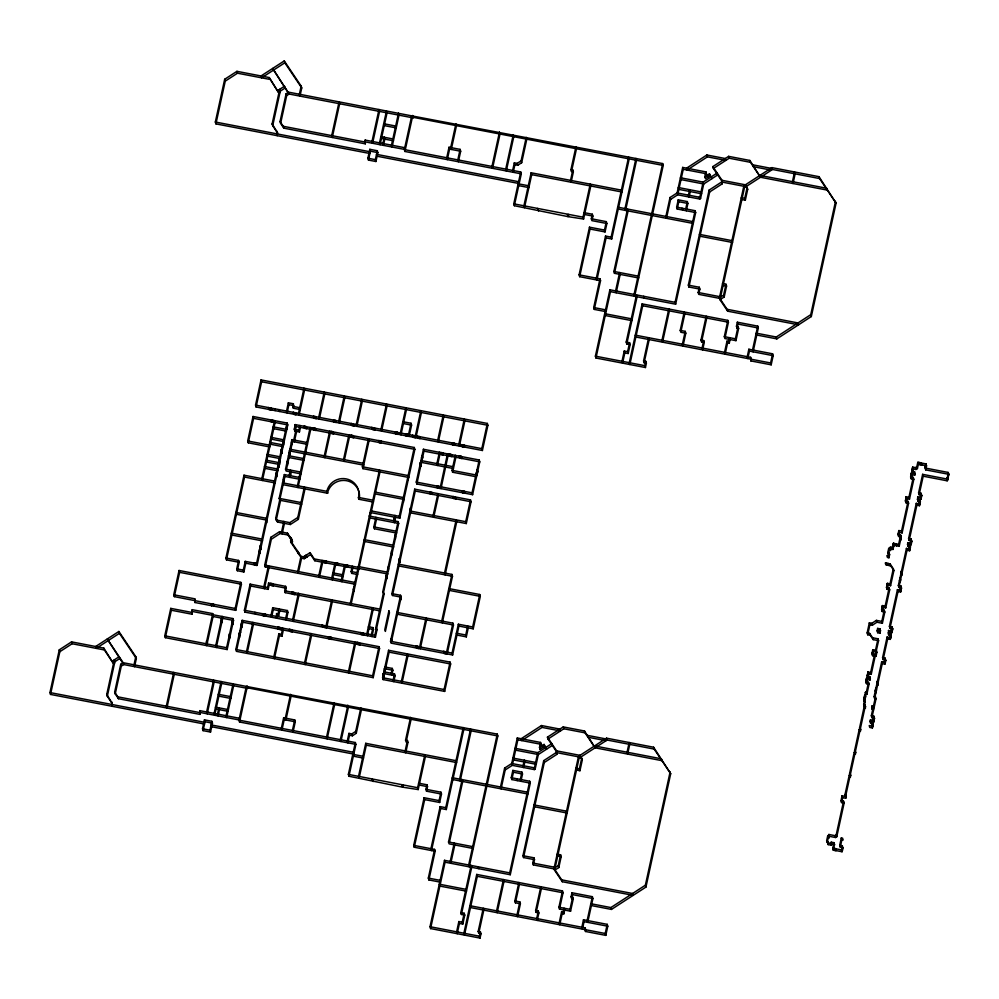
<?xml version="1.0" encoding="UTF-8"?>
<svg xmlns="http://www.w3.org/2000/svg" width="999" height="999" viewBox="0 0 999 999"><rect width="100%" height="100%" fill="white"/><g stroke="black" fill="none" stroke-linecap="round" stroke-linejoin="round"><path stroke-width="1.5" d="M49.95 692.557L203.933 722.19L204.508 724.05L50.524 694.43L49.95 692.557L59.291 649.825L71.541 641.87L103.796 648.076L113.062 662.899L114.548 663.186L113.973 661.313L112.487 661.038L119.156 656.718L119.718 658.578L114.86 661.725L107.318 696.266L112.35 703.758L106.756 694.392L114.298 659.864L114.86 661.725M50.524 694.43L59.853 651.685L59.291 649.825M215.334 122.015L369.318 151.636L369.892 153.509L215.909 123.876L215.334 122.015L224.675 79.271L236.938 71.329L269.181 77.535L278.446 92.358L279.932 92.632L279.358 90.772L277.872 90.484L284.54 86.164L285.102 88.037L278.446 92.358L269.181 77.535M215.909 123.876L225.25 81.144L224.675 79.271M111.776 701.885L111.813 706.218M115.235 693.93L114.66 692.07L120.729 664.298L123.177 662.712L247.103 686.55L247.677 688.423L123.751 664.572L121.291 666.158L115.235 693.93L118.431 698.701L199.925 714.385L199.775 710.639L239.373 718.256L239.947 720.117L200.337 712.499M135.777 656.655L134.003 664.797L134.565 666.658L136.351 658.528L135.777 656.655L118.869 631.468L95.642 646.515L96.216 648.376L119.43 633.329L118.869 631.468M272.14 123.851L279.683 89.311L280.257 91.184L272.702 125.712L277.734 133.204L272.14 123.851L272.702 125.712M233.529 620.441L213.062 616.495L212.487 614.635L232.954 618.568L233.529 620.441L227.16 649.562L165.347 637.674L164.773 635.801L170.767 608.379L191.646 612.387L192.22 614.26L171.341 610.239L170.767 608.379M173.739 594.755L179.046 570.479L240.859 582.367L241.433 584.228L235.727 610.352L194.93 602.497L194.755 598.801L173.739 594.755L174.313 596.628L235.165 608.478L235.727 610.352M165.347 637.674L171.341 610.239M174.313 596.628L179.62 572.34L179.046 570.479M277.16 131.344L277.198 135.677M280.619 123.389L280.045 121.516L286.114 93.756L288.561 92.158L412.487 116.009L413.062 117.87L289.136 94.031L286.688 95.617L280.619 123.389L283.816 128.159L365.322 143.831L365.159 140.085L404.757 147.702L405.332 149.575L365.734 141.958M301.161 86.114L299.388 94.243L299.95 96.116L301.735 87.974L301.161 86.114L284.253 60.914L261.026 75.961L261.601 77.835M167.208 706.555L174.251 674.3L173.689 672.427L166.321 706.156L166.883 708.029M191.646 612.387L192.245 609.677L212.712 613.611L213.274 615.484L206.693 645.629L206.119 643.768L212.712 613.611M192.22 614.26L192.245 609.677M194.93 602.497L194.755 598.801M247.69 440.959L269.181 445.092L269.742 446.953L248.264 442.819L247.69 440.959L253.034 416.483L287.213 423.064L287.787 424.925L257.105 565.384L245.804 563.211L245.23 561.351L256.531 563.523L257.105 565.384M255.532 405.094L261.026 379.907L487.337 423.439L487.912 425.312L482.405 450.499L256.094 406.968L255.532 405.094L481.83 448.638L482.405 450.499M248.264 442.819L253.609 418.344L253.034 416.483M256.094 406.968L261.601 381.768L261.026 379.907M245.804 563.211L243.881 571.977L237.325 570.716L239.161 562.3L226.473 559.865L225.911 557.991L243.993 475.199L274.55 481.068L275.112 482.942L244.568 477.06L243.993 475.199M226.473 559.865L244.568 477.06M199.925 714.385L199.775 710.639M237.325 570.716L236.751 568.856L238.599 560.439L225.911 557.991M202.497 728.758L204.445 719.867L211.9 721.303L212.475 723.164L210.539 732.067L203.072 730.631L202.497 728.758L209.965 730.194L210.539 732.067M332.592 136.014L339.648 103.746L339.073 101.886L331.705 135.614L332.28 137.475M203.072 730.631L205.007 721.728L204.445 719.867M207.53 712.299L214.161 681.967L213.586 680.107L206.631 711.95L207.205 713.823M262.749 478.971L275.1 422.477L274.525 420.616L261.85 478.633L262.425 480.494M243.881 571.977L243.306 570.117L245.23 561.351M227.16 649.562L226.598 647.702L232.954 618.568M235.165 608.478L240.859 582.367M209.965 730.194L211.9 721.303M215.035 713.748L221.666 683.416L221.091 681.543L214.136 713.398L214.71 715.259M288.349 402.797L286.551 411.064L287.113 412.924L288.923 404.67L288.349 402.797L293.394 403.771L293.394 408.241L300.312 409.565L299.737 407.704L292.819 406.368L293.394 403.771M235.826 649.475L242.195 620.354L378.983 646.665L379.558 648.538L373.189 677.659L236.401 651.348L235.826 649.475L372.627 675.799L373.189 677.659M398.676 523.464L369.942 517.944L369.38 516.071L398.102 521.603L398.676 523.464L375.799 627.697L377.048 629.695L375.412 637.225L244.967 612.125L244.393 610.252L250.1 584.14L267.62 587.512L268.182 589.385L250.674 586.013L250.1 584.14M242.27 620.629L242.395 624.537M236.713 649.887L242.757 622.215L379.558 648.538M244.967 612.125L250.674 586.013M256.531 563.523L287.213 423.064M279.27 463.236L279.146 459.328M264.723 565.097L354.882 582.442L355.457 584.303L265.284 566.957L264.723 565.097L270.779 537.362L279.595 531.655L287.475 533.166L292.008 539.91L292.57 541.783L291.159 542.694L301.561 558.204L304.183 558.703L310.627 554.532L310.065 552.659L303.609 556.843L300.999 556.331L290.584 540.834L292.008 539.91M279.158 498.351L301.049 502.559L301.611 504.433L279.72 500.212L279.158 498.351L284.353 474.562L299.238 477.422L299.812 479.295L284.927 476.436L284.353 474.562M285.527 469.155L300.424 472.015L300.986 473.888L286.101 471.016L285.527 469.155L291.983 439.635L306.868 442.507L307.442 444.368L292.545 441.508L291.983 439.635M299.45 431.93L298.876 430.07L299.875 425.499L300.449 427.36L299.45 431.93L294.83 431.044L294.268 429.183L295.267 424.6L414.285 447.502L414.86 449.375L399.825 518.181L371.104 512.662L370.529 510.789L399.25 516.321L399.825 518.181M298.364 519.33L297.789 517.457L304.433 487.025L305.007 488.898L298.364 519.33L290.359 524.512L277.585 522.052L276.273 520.104L275.699 518.231L284.927 476.436M286.426 469.542L292.545 441.508M294.83 431.044L295.829 426.473L295.267 424.6M265.284 566.957L271.341 539.235L270.779 537.362M247.402 651.947L253.446 624.275L252.872 622.402L246.516 651.535L247.078 653.396M276.273 520.104L280.582 500.387L280.007 498.513M299.388 413.748L304.57 390.035L303.996 388.174L298.501 413.361L299.076 415.234M289.398 474.662L289.847 472.614L289.972 476.523M289.673 474.712L290.122 472.677L290.697 474.537M290.222 476.036L291.109 471.99L290.534 470.117L289.36 475.524L289.922 477.397M365.322 143.831L365.159 140.085M267.62 587.512L268.594 583.066L285.627 586.338L286.189 588.199L285.214 592.657L380.419 610.976L379.857 609.103L284.653 590.784L285.627 586.338M239.535 722.002L238.961 720.142L246.328 686.4L246.903 688.274L239.535 722.002L355.906 744.392L348.951 776.248L402.609 787.175L418.194 789.572L425.412 756.555L424.837 754.695L417.632 787.712L418.194 789.572M268.182 589.385L269.156 584.927L268.594 583.066M247.103 686.55L497.265 734.115L497.839 735.976L487.212 784.602M247.677 688.423L247.215 686.013M367.882 158.217L369.83 149.313L377.297 150.749L377.859 152.622L375.924 161.513L368.456 160.077L367.882 158.217L375.349 159.653L375.924 161.513M368.456 160.077L370.404 151.186L369.83 149.313M298.339 486.063L310.726 429.333L310.152 427.472L297.44 485.689L298.002 487.549M286.576 618.793L287.974 612.399L287.4 610.539L272.69 607.704L271.016 615.384L271.591 617.245M271.865 615.971L273.264 609.577L272.69 607.704M375.349 159.653L377.297 150.749M276.561 613.586L277.123 615.459L278.634 615.746L278.072 613.873L276.561 613.586L276.523 618.194M319.63 417.644L324.8 393.931L324.238 392.058L318.731 417.257L319.305 419.118M380.419 143.207L387.05 112.875L386.476 111.001L379.52 142.857L380.095 144.718M278.072 613.873L279.146 608.94L279.72 610.814L278.634 615.746M278.833 633.903L273.838 656.793L274.413 658.653L279.408 635.776L278.833 633.903L281.406 634.402L281.98 636.263L279.408 635.776M281.406 634.402L282.767 628.159L283.341 630.019L281.98 636.263M287.4 610.539L285.726 618.206L286.301 620.079M298.601 571.79L301.561 558.204L300.999 556.331L297.69 571.44L298.264 573.301M325.187 456.243L330.244 433.091L329.67 431.231L324.3 455.819L324.875 457.692M293.581 619.967L298.963 595.304L298.389 593.431L292.695 619.555L293.256 621.415M404.92 151.461L404.345 149.588L411.713 115.859L412.287 117.72L404.92 151.461L521.303 173.851L514.335 205.707L568.006 216.633L583.578 219.031L590.796 186.014L590.222 184.141L583.016 217.158L583.578 219.031M412.487 116.009L662.649 163.574L663.224 165.434L634.64 296.303L634.065 294.43L662.649 163.574M413.062 117.87L412.612 115.459M293.319 730.793L295.279 721.79L294.717 719.929L283.641 717.794L281.343 728.283L281.918 730.157M282.242 728.658L284.203 719.655L283.641 717.794M286.226 718.493L291.096 696.203L290.522 694.342L285.327 718.119L285.901 719.979M344.418 459.94L349.475 436.788L348.913 434.927L343.531 459.515L344.106 461.388M319.73 575.861L322.702 562.275L322.14 560.402L318.831 575.511L319.405 577.372M357.167 424.862L362.337 401.148L361.775 399.288L356.268 424.475L356.843 426.348M294.717 719.929L292.42 730.419L292.994 732.292M362.375 466.77L368.506 438.698L369.068 440.559L362.937 468.643L408.728 477.447L408.154 475.574L362.375 466.77L362.937 468.643M351.099 571.515L352.26 566.196L352.834 568.069L351.673 573.376L357.592 574.525L357.018 572.652L351.099 571.515L351.673 573.376M458.703 160.24L460.676 151.249L460.102 149.375L449.026 147.24L446.728 157.742L447.302 159.615M447.627 158.104L449.587 149.113L449.026 147.24M351.186 603.821L379.995 471.915L379.433 470.054L350.299 603.421L350.874 605.282M451.61 147.952L456.481 125.662L455.906 123.789L450.711 147.565L451.286 149.438M327.472 737.374L334.64 704.582L334.066 702.722L326.586 736.987L327.148 738.86M373.838 526.91L375.924 517.332L376.498 519.205L374.413 528.783L396.578 533.041L396.004 531.181L373.838 526.91L374.413 528.783M460.102 149.375L457.804 159.877L458.379 161.738M349.438 671.578L355.482 643.905L354.907 642.032L348.551 671.166L349.126 673.026M409.428 434.99L411.588 425.137L403.409 423.564L402.834 421.69L411.014 423.264L408.554 434.54L409.128 436.401M348.938 733.366L347.277 740.971L347.852 742.844L349.513 735.239L348.938 733.366L351.823 733.928L355.706 731.405L360.839 707.866L361.413 709.74L356.268 733.278L352.397 735.788L349.513 735.239M372.265 635.139L373.501 629.457L368.968 628.596L368.394 626.723L372.927 627.597L371.378 634.69L371.953 636.55M416.233 436.226L421.416 412.512L420.841 410.651L415.347 435.839L415.909 437.712M377.048 629.695L376.361 629.57L384.153 593.893L382.754 591.87L398.102 521.603M399.25 516.321L414.285 447.502M375.412 637.225L374.837 635.352L376.486 627.834M348.951 776.248L348.376 774.387L355.344 742.532L238.961 720.142M372.627 675.799L378.983 646.665M422.028 459.49L421.903 455.581L422.028 459.49L422.752 457.505L422.19 455.631M391.446 641.608L401.148 597.165L392.47 595.491L391.895 593.631L414.722 489.16L470.492 499.887L471.053 501.76L466.296 523.563L410.527 512.837L409.952 510.964L465.721 521.69L466.296 523.563M416.258 482.08L423.426 449.263L479.195 459.99L479.77 461.863L472.602 494.68L416.833 483.953L416.258 482.08L472.028 492.819L472.602 494.68M392.47 595.491L415.284 491.021L414.722 489.16M416.833 483.953L424.001 451.136L423.426 449.263M365.746 743.318L366.308 745.192L456.58 762.549L456.006 760.689L365.746 743.318L358.529 776.335L359.103 778.209M359.415 776.772L366.308 745.192M382.58 677.709L388.574 650.287L450.074 662.112L450.649 663.985L444.655 691.408L383.154 679.582L382.58 677.709L444.08 689.547L444.655 691.408M458.928 626.073L473.226 628.833L472.664 626.96L458.354 624.213L458.928 626.073L452.622 654.969L391.108 643.131L390.534 641.271L400.574 595.304L391.895 593.631M390.796 640.759L391.233 638.723L391.808 640.584M383.154 679.582L389.135 652.147L388.574 650.287M392.083 673.9L392.869 670.279L385.489 668.868L384.915 666.995L392.295 668.418L391.246 673.251L391.82 675.112M437.787 464.073L439.935 454.195L439.373 452.335L436.9 463.611L437.475 465.472M394.505 673.875L393.219 679.757L393.793 681.618L395.08 675.736L394.505 673.875L383.866 671.827L384.428 673.688L395.08 675.736M434.041 515.846L438.486 495.492L437.912 493.618L433.154 515.434L433.728 517.295M514.323 162.825L512.662 170.429L513.236 172.29L514.897 164.685L514.323 162.825L517.207 163.374L521.091 160.864L526.236 137.325L526.798 139.186L521.665 162.725L517.782 165.247L514.897 164.685M402.297 681.668L407.954 655.769L407.392 653.908L401.398 681.33L401.96 683.191M452.035 470.367L455.307 455.394L455.881 457.267L452.609 472.227L476.498 476.823L475.936 474.962L452.035 470.367L452.609 472.227M514.335 205.707L513.773 203.833L520.729 171.978L404.345 149.588M405.557 740.159L407.43 740.521L405.157 750.898L405.731 752.771L407.992 742.382L406.131 742.032L405.557 740.159L410.527 717.432L411.089 719.292L406.456 740.509M531.131 172.777L531.705 174.638L621.965 192.008L621.39 190.135L531.131 172.777L523.913 205.794L524.487 207.655M524.8 206.231L531.705 174.638M451.923 574.425L441.745 621.016L442.307 622.877L452.485 576.286L451.923 574.425L398.351 564.11L398.913 565.983L452.485 576.286M465.721 521.69L470.492 499.887M472.028 492.819L479.195 459.99M481.83 448.638L487.337 423.439M447.502 652.397L453.484 625.024L397.415 614.248L396.853 612.375L452.909 623.164L446.603 652.047L447.165 653.92M444.08 689.547L450.074 662.112M452.622 654.969L452.048 653.096L458.354 624.213M413.698 845.366L434.59 849.387L428.321 878.084L439.822 880.294L440.384 882.167L428.883 879.944L435.152 851.26L414.273 847.239L413.698 845.366L424.1 797.726L439.085 800.611L439.66 802.484L424.675 799.6L424.1 797.726M426.511 791.171L425.949 789.31L426.935 784.777L418.618 783.179L419.193 785.039L427.51 786.638L426.511 791.171L441.496 794.055L439.66 802.484M414.273 847.239L424.675 799.6M465.746 634.989L467.707 626.011L468.281 627.872L466.321 636.863L456.968 635.064L456.393 633.191L465.746 634.989L466.321 636.863M570.941 169.618L575.911 146.878L576.485 148.751L571.515 171.478L573.376 171.84L571.116 182.218L570.541 180.357L572.814 169.98L570.941 169.618L571.515 171.478M472.664 626.96L479.745 594.505L448.826 588.561L449.4 590.421L480.319 596.366L473.226 628.833M439.085 800.611L440.934 792.195L425.949 789.31M440.134 806.605L430.944 848.688L431.506 850.561L440.696 808.466L440.134 806.605L445.741 807.679L446.316 809.552L440.696 808.466M445.741 807.679L463.236 727.572L463.811 729.432L446.316 809.552M460.514 779.457L471.141 730.843L470.566 728.983L459.615 779.108L460.189 780.981M480.994 933.753L478.746 933.328L483.816 910.126L483.241 908.253L478.171 931.455L480.419 931.892L480.994 933.753L480.044 938.086L430.581 928.571L430.007 926.697L444.505 860.326L509.69 872.876L510.264 874.737L445.079 862.199L444.505 860.326M448.514 841.995L472.689 846.64L473.251 848.513L449.088 843.855L448.514 841.995L462.137 779.595L462.712 781.468L449.413 842.344M430.581 928.571L445.079 862.199M579.083 274.825L599.974 278.846L593.706 307.542L605.207 309.752L605.781 311.613L594.28 309.403L600.536 280.707L579.657 276.686L579.083 274.825L589.485 227.185L604.482 230.07L605.044 231.93L590.059 229.046L589.485 227.185M605.044 231.93L606.893 223.514L591.895 220.629L591.333 218.756L592.32 214.223L584.003 212.625L584.577 214.498L592.894 216.096L592.232 219.118M451.098 861.887L454.795 844.954L454.22 843.094L450.212 861.425L450.786 863.298M579.657 276.686L590.059 229.046M604.482 230.07L606.318 221.641L591.333 218.756M605.519 236.051L596.328 278.147L596.89 280.007L606.093 237.924L605.519 236.051L611.126 237.138L611.7 238.998L606.093 237.924M497.265 734.115L468.681 864.984L469.255 866.845M469.555 865.434L486.888 786.113L486.313 784.252M458.853 921.553L459.428 923.426L462.799 924.075L462.237 922.202L458.853 921.553L456.618 931.817L457.192 933.69M461.388 914.472L460.814 912.611L471.116 865.446L471.69 867.319L461.388 914.472L464.76 915.121L462.799 924.075M457.505 932.217L459.428 923.426M611.126 237.138L628.621 157.018L629.195 158.891L611.7 238.998M462.237 922.202L464.185 913.261L460.814 912.611M592.357 896.677L587.15 920.491L587.724 922.352L592.931 898.538L592.357 896.677L571.965 892.744L571.078 896.79L572.677 897.09L573.251 898.963L570.566 911.213L559.49 909.078L563.049 892.794L562.474 890.921L476.735 874.425L463.898 933.216L464.473 935.089M464.785 933.64L477.31 876.298L476.735 874.425M625.911 208.916L636.525 160.302L635.951 158.429L624.999 208.566L625.574 210.427M501.398 787.387L505.207 769.942L512.3 765.346L534.328 769.592L535.164 769.043L538.336 754.532L537.762 752.659L515.047 748.288L515.609 750.162L538.336 754.532L552.335 745.454L551.76 743.593L537.762 752.659L534.59 767.182L533.753 767.719L511.725 763.486L504.632 768.081L500.511 786.975L501.073 788.848M646.378 363.211L644.13 362.774L649.2 339.573L648.626 337.712L643.568 360.914L645.816 361.338L646.378 363.211L645.441 367.532L595.966 358.017L595.392 356.156L609.889 289.785L675.087 302.322L675.649 304.195L610.464 291.658L609.889 289.785M613.898 271.453L627.522 209.053L628.096 210.914L614.472 273.314L638.648 277.959L638.074 276.099L613.898 271.453L614.472 273.314M595.966 358.017L610.464 291.658M540.072 749.238L539.497 747.364L544.068 744.405L544.642 746.278L540.072 749.238L541.146 744.317L540.571 742.444L517.295 737.974L511.725 763.486L512.3 765.346M512.624 763.848L517.869 739.834L517.295 737.974M616.483 291.346L620.179 274.413L619.605 272.552L615.596 290.884L616.171 292.744M510.264 874.737L530.282 783.116L511.825 779.557L511.251 777.697L512.849 770.391L521.94 772.14L522.502 774L520.916 781.305L520.342 779.445L521.94 772.14M511.825 779.557L513.424 772.252L512.849 770.391M480.044 938.086L479.483 936.213L480.419 931.892M497.49 911.2L503.983 881.43L503.421 879.557L496.59 910.826L497.165 912.686M509.69 872.876L529.707 781.243L511.251 777.697M624.25 351.011L622.002 361.276L622.577 363.137L624.812 352.872L624.25 351.011L627.622 351.66L628.184 353.521L624.812 352.872M626.773 343.931L626.198 342.058L636.5 294.905L637.075 296.765L626.773 343.931L630.144 344.58L628.184 353.521M539.497 747.364L540.571 742.444M627.622 351.66L629.57 342.707L626.198 342.058M725.199 337.05L728.433 322.24L727.859 320.379L642.132 303.883L629.283 362.674L629.857 364.535M630.169 363.087L642.694 305.744L642.132 303.883M522.952 855.693L533.916 857.804L532.767 863.036L554.308 867.182L554.882 869.055L533.341 864.909L534.49 859.664L523.526 857.554L522.952 855.693L543.718 760.651L556.281 752.497L556.643 750.861L547.44 737.15L563.249 726.91L584.502 730.993L595.104 747.814L661.95 760.664L661.375 758.803L594.53 745.941M523.526 857.554L544.28 762.512L543.718 760.651M514.835 900.936L518.856 882.529L519.43 884.402L515.409 902.809L520.404 903.77L517.607 916.62L517.032 914.759L519.842 901.897L514.835 900.936L515.409 902.809M670.017 197.527L665.896 216.433L666.458 218.294L670.591 199.4L670.017 197.527L677.11 192.932L699.138 197.178L699.974 196.628L703.146 182.118L717.145 173.039L717.719 174.912L703.721 183.991L681.006 179.608L680.431 177.747L703.146 182.118L703.721 183.991L700.549 198.501L699.712 199.038L677.684 194.805L670.591 199.4M682.679 167.42L683.254 169.293L706.53 173.764L705.968 171.903L682.679 167.42L677.11 192.932L677.684 194.805M678.009 193.307L683.254 169.293M544.28 762.512L556.855 754.37L556.643 750.861L580.007 755.356L582.33 759.839L579.944 770.729L576.498 770.067L575.923 768.194L579.37 768.855L579.944 770.729M675.649 304.195L695.666 212.562L677.21 209.016L676.635 207.143L678.234 199.837L687.324 201.586L687.899 203.459L686.613 209.303M677.21 209.016L678.808 201.711L678.234 199.837M645.441 367.532L644.867 365.671L645.816 361.338M687.324 201.586L685.726 208.891L686.301 210.764M535.601 910.576L540.809 886.75L541.371 888.623L536.176 912.437L538.873 912.961L537.25 920.404L536.688 918.531L538.311 911.088L535.601 910.576L536.176 912.437M675.087 302.322L695.092 210.702L676.635 207.143M704.882 176.823L709.452 173.863L710.027 175.724L705.456 178.684L704.882 176.823L705.968 171.903M578.521 756.318L554.033 868.406L554.607 870.279L562.287 881.717L633.166 895.354L632.604 893.493L561.713 879.857L554.033 868.406L558.229 865.683L560.601 854.794L557.155 854.133L557.729 855.993L561.176 856.667L558.803 867.557L554.607 870.266L579.095 758.191L578.521 756.318L606.53 738.161L653.608 747.227L670.704 773.713L645.941 887.087L611.45 909.427L591.396 905.569L590.821 903.708L610.889 907.567L645.366 885.214L670.129 771.852M579.37 768.855L581.755 757.966M699.013 293.044L699.874 289.123L688.91 287.013L688.336 285.14L709.103 190.097L721.678 181.955L722.027 180.32L712.824 166.608L728.633 156.356L749.887 160.452L760.489 177.26L827.334 190.122L826.76 188.262L759.927 175.399M688.91 287.013L709.665 191.97L709.103 190.097M680.219 330.394L685.227 331.356L682.417 344.205L682.991 346.079L685.801 333.216L680.794 332.255L680.219 330.394L684.24 311.988L684.814 313.848L681.106 330.844M559.49 909.078L558.916 907.217L562.474 890.921M561.613 911.675L559.178 922.864L559.752 924.724L562.187 913.548L561.613 911.675L563.286 912L563.861 913.86L562.187 913.548M698.164 292.495L719.692 296.641L720.267 298.501L698.726 294.355L698.164 292.495L699.3 287.25L688.336 285.14M709.665 191.97L722.24 183.816L722.027 180.32L745.391 184.815L747.714 189.286L745.329 200.175L741.882 199.513L741.308 197.652L744.767 198.314L745.329 200.175M563.286 912L564.11 908.216L564.685 910.077L563.861 913.86M573.251 898.963L571.653 898.65L572.539 894.617L571.965 892.744M570.566 911.213L570.004 909.34L572.677 897.09M700.986 340.022L706.193 316.208L706.755 318.069L701.56 341.895L704.27 342.407L702.634 349.85L702.072 347.989L703.696 340.547L700.986 340.022L701.56 341.895M605.794 935.376L605.219 933.503L470.479 907.554L469.917 905.693L585.277 927.884L585.476 931.468L605.794 935.376L607.792 926.223L607.217 924.35L583.478 919.779L581.855 927.222L582.429 929.095M743.905 185.777L719.43 297.864L719.992 299.725L727.672 311.176L798.563 324.812L797.989 322.939L727.11 309.303L719.43 297.864L723.613 295.142L725.998 284.253L722.539 283.579L723.114 285.452L726.56 286.114L724.188 297.003L719.992 299.725L744.48 187.637L743.905 185.777L771.915 167.62L818.993 176.673L836.088 203.172L811.325 316.533L776.847 338.886L756.78 335.027L756.206 333.154L776.273 337.013L810.751 314.673L835.514 201.298M582.754 927.609L584.053 921.652L583.478 919.779M744.767 198.314L747.14 187.425M585.476 931.468L585.277 927.884M627.934 752.684L629.745 744.392L629.183 742.519L627.06 752.197L627.634 754.07M757.741 326.124L752.534 349.937L753.109 351.81L758.316 327.997L757.741 326.124L737.349 322.202L736.475 326.236L738.061 326.548L738.636 328.409L735.963 340.659L724.874 338.536L724.312 336.663L727.859 320.379M727.01 341.134L724.562 352.31L725.137 354.183L727.572 342.994L727.01 341.134L728.671 341.446L729.245 343.319L727.572 342.994M728.671 341.446L729.507 337.662L730.069 339.535L729.245 343.319M738.636 328.409L737.037 328.109L737.924 324.063L737.349 322.202M605.219 933.503L607.217 924.35M735.963 340.659L735.389 338.798L738.061 326.548M771.178 364.822L770.604 362.962L635.876 337.013L635.302 335.14L750.661 357.342L750.861 360.914L771.178 364.822L773.176 355.669L772.602 353.808L748.863 349.238L747.24 356.68L747.814 358.541M748.139 357.055L749.437 351.099L748.863 349.238M750.861 360.914L750.661 357.342M793.331 182.143L795.142 173.838L794.567 171.978L792.457 181.656L793.019 183.516M770.604 362.962L772.602 353.808M876.023 656.343L876.922 652.26L876.348 650.386L872.876 649.725L871.977 653.808L872.552 655.669L876.023 656.343L875.461 654.47L878.583 640.659L873.163 639.622L870.216 635.239L867.719 634.765L867.144 632.891L869.342 622.814L871.852 623.301L876.385 620.367L881.805 621.403L882.379 623.276L876.96 622.227L872.427 625.174L869.917 624.687L869.342 622.814M867.719 634.765L869.917 624.687M888.935 557.767L888.361 555.894L886.875 555.606L887.449 557.479L888.935 557.767L889.622 554.632L888.373 554.395L887.799 552.522L888.698 548.376L889.959 548.626L890.521 550.486L889.272 550.249L888.698 548.376M888.373 554.395L889.272 550.249M888.361 555.894L889.048 552.759L887.799 552.522M889.959 548.626L890.271 547.19L892.419 547.602L892.994 549.475L890.833 549.063L890.271 547.19M841.308 837.936L841.882 839.797L843.131 840.047L842.569 838.173L841.308 837.936L839.709 845.279L840.284 847.152L842.919 847.664L842.032 851.747L833.341 850.074L834.54 844.555L833.978 842.694L831.193 842.157L831.493 845.254L828.159 844.605L828.421 843.381L826.648 840.721L827.771 835.614L829.17 837.637L827.771 835.614M890.521 550.486L890.833 549.063M827.222 842.582L828.333 837.474M828.596 835.776L828.883 834.477L835.002 835.651L836.2 834.877L843.556 801.186L840.983 800.699L842.057 795.791L845.179 796.39L845.753 798.263L842.619 797.664L842.057 795.791M828.159 844.605L827.372 841.42L827.934 843.281M829.17 837.637L828.883 834.477M892.419 547.602L893.356 543.319L898.638 544.33L899.212 546.203L893.93 545.179L893.356 543.319M893.231 544.567L893.268 548.888L893.231 544.567L893.668 546.416M892.994 549.475L893.93 545.179M906.767 499.001L906.205 497.127L906.093 501.423M866.445 683.653L865.871 681.78L866.757 677.697L870.329 678.446L869.979 680.069L867.332 679.57L866.445 683.653L869.08 684.153L866.845 694.367L865.446 692.344L866.845 694.367M867.12 676.061L868.006 671.977L870.653 672.489L871.228 674.35L868.581 673.85L867.694 677.934L867.12 676.061L869.754 676.573L870.329 678.446M877.134 630.844L877.671 628.396L880.181 628.87L880.219 633.191L877.709 632.717L877.134 630.844L879.644 631.331L880.219 633.191M882.192 611.538L881.618 609.665L882.517 605.581L885.151 606.093L885.726 607.954L883.079 607.454L882.192 611.538L884.839 612.037L882.379 623.276M887.05 589.273L886.488 587.412L887.374 583.329L890.022 583.828L890.584 585.701L887.949 585.189L887.05 589.273L889.697 589.785L885.726 607.954M899.212 546.203L901.223 537.012L898.576 536.5L898.014 534.64L898.9 530.556L901.548 531.056L902.109 532.929L899.475 532.417L898.725 535.189L898.688 530.869L899.262 532.729M905.956 502.747L905.381 500.874L906.28 496.79L908.915 497.302L909.49 499.163L906.842 498.663L905.956 502.747L908.591 503.246L902.109 532.929M911.188 478.783L910.613 476.91L911.513 472.827L914.147 473.339L914.722 475.212L912.075 474.7L911.188 478.783L913.835 479.295L909.49 499.163M914.722 475.212L915.084 473.576L912.437 473.064L911.862 471.203L912.761 467.12L915.396 467.619L916.832 466.695L917.781 462.337L925.986 463.911L926.123 468.469L925.549 466.595M831.493 845.254L831.193 842.157M872.552 655.669L873.438 651.585L876.922 652.26M912.437 473.064L913.323 468.981L915.971 469.493L917.407 468.556L918.356 464.21L917.781 462.337M867.394 674.775L867.969 676.635L868.643 674.213L868.006 671.977M877.709 632.717L877.671 628.396M860.364 731.355L859.24 729.382L860.364 731.355L860.726 729.72L859.602 727.747L865.122 702.26L863.723 700.237L865.446 692.344M829.457 836.35L835.576 837.524L836.762 836.75L844.13 803.059L841.558 802.559L842.619 797.664M860.164 729.607L864.847 708.166L863.66 704.482L866.021 694.205M866.283 692.507L868.506 682.292L865.871 681.78M869.754 676.573L869.979 680.069M870.653 672.489L874.625 654.32L875.186 656.181L871.228 674.35M867.144 632.891L869.654 633.378L872.589 637.749L878.009 638.798L875.511 650.237L876.086 652.097M879.644 631.331L880.181 628.87M881.805 621.403L884.265 610.177L881.618 609.665M885.151 606.093L889.122 587.912L886.488 587.412M890.022 583.828L893.318 568.718L890.072 563.886L885.276 562.961L885.838 564.822L890.646 565.746L893.893 570.591L890.584 585.701M898.638 544.33L900.648 535.139L898.014 534.64M901.548 531.056L908.029 501.386L905.381 500.874M908.915 497.302L913.261 477.422L910.613 476.91M914.147 473.339L914.51 471.703L911.862 471.203M833.341 850.074L832.766 848.201L833.978 842.694M845.753 798.263L846.141 796.49L845.017 794.517L849.25 775.124L850.374 777.097L849.25 775.124M850.374 777.097L850.736 775.461L849.6 773.488L854.245 752.247L855.369 754.22L854.245 752.247M855.369 754.22L855.731 752.584L854.607 750.611L859.24 729.382M845.179 796.39L845.017 794.517M849.799 775.224L849.6 773.488M854.794 752.359L854.607 750.611M859.802 729.482L859.602 727.747M863.66 704.482L865.196 704.77L864.847 708.166M845.579 796.378L849.824 776.985M850.174 775.349L854.819 754.12M855.169 752.484L859.814 731.243M865.409 708.279L865.196 704.77M840.284 847.152L841.882 839.797M871.69 707.529L872.052 705.906L873.438 706.168L874.013 708.029L871.69 707.529L872.264 709.402L873.65 709.665L871.915 717.632L874.55 718.144L873.663 722.227L870.092 721.478L870.454 719.854L873.089 720.354L873.663 722.227M874.013 708.029L876.036 698.776L874.637 698.513L874.075 696.64L881.68 661.788L884.327 662.3L884.889 664.173L882.254 663.661L881.68 661.788M884.889 664.173L885.788 660.077L883.141 659.577L882.579 657.704L887.1 637.012L889.734 637.524L890.309 639.385L887.661 638.885L887.1 637.012M890.309 639.385L891.195 635.302L888.561 634.802L888.523 630.481L891.158 630.993L891.732 632.854L889.098 632.342L888.523 630.481M891.732 632.854L892.631 628.771L889.984 628.259L889.41 626.398L897.439 589.635L900.087 590.147L900.648 592.02L898.014 591.508L897.439 589.635M900.648 592.02L901.548 587.936L898.9 587.424L898.338 585.551L906.455 548.389L909.09 548.901L909.664 550.761L907.017 550.262L906.455 548.389M909.664 550.761L910.551 546.678L907.916 546.178L907.704 542.669L910.339 543.181L910.913 545.054L908.266 544.542L907.704 542.669M910.913 545.054L911.8 540.971L909.165 540.459L908.591 538.586L916.295 503.334L918.93 503.833L919.505 505.706L916.87 505.194L916.295 503.334M919.505 505.706L920.404 501.623L917.756 501.111L917.694 496.928L920.329 497.44L920.903 499.313L918.268 498.801L917.694 496.928M920.903 499.313L921.802 495.229L919.155 494.717L918.581 492.844L922.626 474.338L946.615 478.946L947.189 480.819L923.201 476.198L922.626 474.338M875.798 692.557L876.335 690.109M877.347 685.476L877.871 683.029M901.935 572.902L901.398 575.349L901.36 571.028L902.072 572.927M842.032 851.747L841.458 849.874L842.344 845.791L839.709 845.279M872.264 709.402L872.052 705.906M874.637 698.513L882.254 663.661M883.141 659.577L887.661 638.885M888.561 634.802L889.098 632.342M889.984 628.259L898.014 591.508M898.9 587.424L907.017 550.262M907.916 546.178L908.266 544.542M909.165 540.459L916.87 505.194M917.756 501.111L918.268 498.801M919.155 494.717L923.201 476.198M876.473 690.134L875.761 688.249L875.224 690.696L875.936 692.582L876.036 688.299M948.014 479.695L946.877 477.722L948.014 479.695L948.613 474.275L925.673 469.867L925.099 468.007L925.986 463.911M871.915 717.632L871.34 715.759L873.076 707.804L873.65 709.665M873.438 706.168L875.461 696.915L874.075 696.64M925.673 469.867L926.56 465.784L918.356 464.21M872.414 727.946L871.84 726.073L869.205 725.561L869.767 727.434L872.414 727.946L873.301 723.863L870.666 723.351L870.454 719.854M884.327 662.3L885.214 658.216L882.579 657.704M889.734 637.524L890.633 633.441L887.986 632.929M891.158 630.993L892.057 626.91L889.41 626.398M900.087 590.147L900.973 586.063L898.338 585.551M909.09 548.901L909.989 544.817L907.342 544.305M910.339 543.181L911.238 539.098L908.591 538.586M918.93 503.833L919.829 499.75L917.182 499.25M920.329 497.44L921.228 493.356L918.581 492.844M885.276 658.578L885.314 662.899L885.214 658.216M890.696 633.803L890.733 638.124L890.633 633.441M892.119 627.272L892.157 631.593L892.694 629.133L891.982 627.247L891.882 631.53L891.308 629.67M901.036 586.438L901.073 590.746L900.973 586.063M909.515 547.639L910.052 545.179M911.3 539.46L911.338 543.781L911.238 539.098M919.892 500.124L919.929 504.445L919.829 499.75M920.753 496.178L921.29 493.718M885.039 662.849L885.576 660.401M900.798 590.696L901.335 588.249M911.051 543.731L911.587 541.283M919.654 504.383L919.617 500.074M921.577 495.541L921.053 497.989L920.479 496.116M871.84 726.073L872.739 721.99L872.839 726.673L872.127 724.787M873.089 720.354L873.988 716.271L871.34 715.759M872.264 724.812L872.801 722.352M874.05 716.645L874.088 720.953L873.988 716.271M873.089 724.175L872.552 726.623L871.99 724.75M873.8 720.903L874.337 718.456M946.615 478.946L946.877 477.722M948.488 474.825L948.039 472.415L925.099 468.007M947.439 477.834L947.926 472.964M947.189 480.819L947.452 479.595M225.25 81.144L237.5 73.202L269.755 79.396M262.887 76.998L284.827 62.787L284.253 60.914M513.773 203.833L583.016 217.158M725.848 160.402L725.274 158.529L706.88 154.995L686.55 168.169L687.125 170.03L707.442 156.855L724.437 160.127M747.714 189.286L745.966 186.676L722.602 182.18L713.398 168.469L729.208 158.229L750.461 162.313L760.489 177.26M744.48 187.637L772.489 169.48L819.567 178.546L836.088 203.172M59.853 651.685L72.115 643.743L104.371 649.949L113.062 662.899M275.699 518.231L277.01 520.192L289.797 522.639L297.789 517.457M271.341 539.235L280.157 533.516L288.049 535.027L291.82 540.659M306.343 555.232L304.433 556.468L305.007 558.341M306.768 556.868L304.857 558.104L304.283 556.243M348.376 774.387L417.632 787.712M541.483 725.536L521.166 738.711L521.728 740.584L542.057 727.409L560.464 730.943L559.89 729.083L541.483 725.536L542.057 727.409M582.33 759.839L580.569 757.23L557.217 752.734L548.014 739.023L563.823 728.771L585.077 732.854L594.268 746.565M579.095 758.191L607.105 740.034L654.17 749.088L670.704 773.713M769.892 169.867L753.396 166.696L752.821 164.823L770.828 168.282L771.403 170.155M413.174 117.333L663.224 165.434M449.587 149.113L460.676 151.249M678.808 201.711L687.899 203.459M280.045 121.516L283.241 126.286L364.747 141.97M370.404 151.186L377.859 152.622M642.694 305.744L728.433 322.24M737.924 324.063L758.316 327.997M724.312 336.663L735.389 338.798M749.437 351.099L773.176 355.669M595.392 356.156L644.867 365.671M921.09 463.111L918.593 462.637L919.155 464.498L921.665 464.985L921.115 462.974M261.601 381.768L487.912 425.312M288.923 404.67L293.956 405.631M333.516 420.242L335.602 420.641M452.16 443.069L454.245 443.469M440.671 452.435L442.757 452.834L443.331 454.707M270.617 420.005L272.702 420.404L273.276 422.277L271.191 421.878L270.679 419.73L272.764 420.129L273.326 422.003M330.919 431.605L333.004 432.005M459.278 456.306L461.363 456.705M253.609 418.344L287.787 424.925M295.829 426.473L414.86 449.375M424.001 451.136L479.77 461.863M893.606 543.506L896.115 543.993M294.268 429.183L298.876 430.07M896.74 545.579L894.242 545.104L893.668 543.231M421.466 457.617L422.315 459.54M886.076 563.261L888.586 563.736L889.147 565.609M886.712 564.847L889.21 565.334M437.487 487.787L439.572 488.186M462.887 492.669L464.972 493.069M279.221 462.674L266.521 460.227L267.095 462.1L279.795 464.547L278.709 461.376M429.757 492.195L431.843 492.594M430.382 493.793L432.467 494.193M415.284 491.021L471.053 501.76M878.246 630.257L880.743 630.744M393.531 547.015L364.797 541.495L364.235 539.622L392.957 545.154L393.519 547.052M871.977 653.808L875.461 654.47M310.065 552.659L314.235 558.891L358.179 567.345L358.753 569.205L314.81 560.751L310.627 554.532M387.637 573.963L358.916 568.431L358.354 566.57L387.075 572.102L387.587 574.213M336.276 564.735L338.499 565.172L337.924 563.299L335.701 562.874L336.213 565.009M346.004 566.608L348.226 567.045L347.664 565.172L345.429 564.747L345.941 566.883M256.768 565.184L254.545 564.76L253.971 562.887L256.206 563.311L256.706 565.459L254.483 565.022L253.921 563.161M382.754 591.87L384.153 593.893M236.751 568.856L243.306 570.117M272.827 584.015L270.604 583.591L271.179 585.451L273.401 585.889L272.889 583.741L270.667 583.316L271.241 585.189M269.156 584.927L286.189 588.199M863.723 700.237L865.122 702.26M291.895 592.32L294.118 592.757L294.693 594.617L292.457 594.193L291.945 592.057L294.181 592.482L294.742 594.343M179.62 572.34L241.433 584.228M864.235 706.343L865.758 706.643M273.264 609.577L287.974 612.399M244.393 610.252L374.837 635.352M213.611 604.47L211.101 603.995L211.676 605.856M324.613 625.836L322.103 625.349L322.677 627.222M360.627 632.767L363.124 633.241L363.698 635.114M325.237 627.422L322.739 626.947L322.165 625.074M361.251 634.353L363.761 634.84L363.186 632.966M390.534 641.271L452.048 653.096M443.469 651.585L445.554 651.997M328.471 637.087L330.981 637.574M356.893 642.557L359.39 643.044L359.965 644.904L357.467 644.43L356.955 642.282L359.453 642.769L360.027 644.63M192.807 611.55L213.274 615.484M389.135 652.147L450.649 663.985M164.773 635.801L226.598 647.702M604.507 740.409L588.011 737.237L587.437 735.376L605.444 738.835L606.006 740.696M247.789 687.874L497.839 735.976M517.869 739.834L541.146 744.317M284.203 719.655L295.279 721.79M513.424 772.252L522.502 774M114.66 692.07L117.857 696.84L199.363 712.512M826.648 840.721L828.059 842.744M205.007 721.728L212.475 723.164M827.584 842.744L830.918 843.381M831.755 844.018L834.54 844.555M832.766 848.201L841.458 849.874M832.941 848.376L835.451 848.863M477.31 876.298L563.049 892.794M572.539 894.617L592.931 898.538M558.916 907.217L570.004 909.34M584.053 921.652L607.792 926.223M430.007 926.697L479.483 936.213M709.452 173.863L711.975 178.634M710.027 175.724L711.325 177.66M284.827 62.787L301.735 87.974M288.299 92.782L272.64 68.444L289.136 94.031M544.068 744.405L546.59 749.175M544.642 746.278L545.941 748.214M119.43 633.329L136.351 658.528M948.476 473.064L949.05 474.937M948.039 472.415L948.613 474.275M925.948 464.123L926.51 465.984M926.373 465.959L925.811 464.098L925.274 466.545L925.986 468.444M921.727 464.71L921.153 462.849L918.643 462.362L919.192 464.36M916.832 466.695L917.407 468.556M915.396 467.619L915.971 469.493M914.51 471.703L915.084 473.576M921.228 493.356L921.328 498.039L920.616 496.153M921.016 493.668L921.727 495.566M912.761 467.12L912.861 471.803L912.287 469.93M913.248 469.318L912.549 467.432L912.012 469.88L912.724 471.765M913.261 477.422L913.835 479.295M911.513 472.827L911.612 477.51L910.901 475.624M919.754 500.099L920.329 501.96M911.862 475.012L911.3 473.139L911.325 477.46M919.08 502.522L919.792 504.408M818.993 176.673L819.567 178.546M908.029 501.386L908.591 503.246M906.28 496.79L906.38 501.473L905.806 499.612M906.068 497.102L906.63 498.976M905.668 499.587L906.23 501.448M911.026 539.41L911.725 541.308M910.489 541.858L911.2 543.756M909.989 544.817L910.089 549.5L909.377 547.602M909.777 545.129L909.802 549.45L909.24 547.577M900.648 535.139L901.223 537.012M900.636 535.851L900.673 540.172L900.111 538.299M898.9 530.556L899 535.239L898.288 533.341M901.073 537.687L900.361 535.801L899.824 538.249L900.536 540.147M896.165 543.718L896.677 545.854M893.643 543.369L894.18 545.379M901.635 571.091L901.672 575.399L900.961 573.513M893.518 546.378L892.956 544.517L892.419 546.965L893.131 548.863M899.987 577.996L900.698 579.895L900.161 582.342L899.45 580.456M900.761 586.376L901.473 588.274M771.915 167.62L772.489 169.48M900.224 588.823L900.936 590.721M889.048 552.759L889.622 554.632M893.318 568.718L893.893 570.591M890.072 563.886L890.646 565.746M888.635 563.473L889.185 565.471M810.751 314.673L811.325 316.533M886.138 562.986L886.65 565.122M889.122 587.912L889.697 589.785M887.374 583.329L887.474 588.011L886.762 586.113M887.736 585.501L887.162 583.641L887.199 587.961M749.887 160.452L750.461 162.313M892.057 626.91L892.631 628.771M891.445 629.695L892.02 631.568M884.265 610.177L884.839 612.037M882.517 605.581L882.616 610.264L882.042 608.403M882.442 605.918L883.004 607.792M882.866 607.767L882.304 605.894L882.329 610.214L881.905 608.379M890.559 633.778L891.12 635.651M890.409 633.753L890.446 638.074L889.884 636.201M745.391 184.815L745.966 186.676M876.385 620.367L876.96 622.227M885.002 658.528L885.713 660.426M878.009 638.798L878.583 640.659M884.465 660.976L885.176 662.874M871.852 623.301L872.427 625.174M728.633 156.356L729.208 158.229M872.589 637.749L873.163 639.622M869.654 633.378L870.216 635.239M872.876 649.725L872.976 654.407L872.264 652.509M873.226 651.897L872.651 650.037L872.689 654.357M776.273 337.013L776.847 338.886M877.584 681.218L877.621 685.539L877.047 683.666M878.021 683.054L877.309 681.168L876.772 683.616L877.484 685.514M721.678 181.955L722.24 183.816M875.499 690.746L876.073 692.619M867.931 672.327L868.506 674.188M875.461 696.915L876.036 698.776M868.368 674.163L867.794 672.29L867.831 676.61M712.824 166.608L713.398 168.469M867.544 674.8L868.106 676.66M868.506 682.292L869.08 684.153M706.88 154.995L707.442 156.855M866.757 677.697L866.857 682.379L866.295 680.519M867.257 679.907L866.545 678.009L866.008 680.469L866.72 682.354M873.775 716.583L874.475 718.481M708.453 176.748L707.879 174.887L705.419 174.413L705.981 176.274M873.238 719.043L873.95 720.928M865.022 694.954L865.596 696.815L864.522 701.723L863.948 699.849M865.446 696.79L864.747 694.904L863.673 699.799L864.385 701.698M872.527 722.302L873.226 724.2M870.092 721.478L870.666 723.351M699.974 196.628L700.549 198.501M725.998 284.253L726.56 286.114M699.138 197.178L699.712 199.038M860.151 727.846L860.726 729.72M736.475 326.236L737.037 328.109M723.613 295.142L724.188 297.003M727.11 309.303L727.672 311.176M695.092 210.702L695.666 212.562M855.156 750.724L855.731 752.584M682.055 208.192L682.617 210.052M850.161 773.588L850.736 775.461M699.3 287.25L699.874 289.123M845.566 794.63L846.141 796.49M703.696 340.547L704.27 342.407M843.556 801.186L844.13 803.059M840.983 800.699L841.558 802.559M651.698 213.699L652.272 215.572M685.227 331.356L685.801 333.216M842.344 845.791L842.457 850.474L841.882 848.613M842.282 846.128L842.844 848.001M841.745 848.588L842.307 850.449M836.2 834.877L836.762 836.75M835.002 835.651L835.576 837.524M833.578 849.974L833.004 848.114L835.514 848.588L836.026 850.723L833.516 850.249L832.979 848.251M827.859 841.52L828.421 843.381M643.706 296.291L644.28 298.152M606.318 221.641L606.893 223.514M643.568 360.914L644.13 362.774M592.32 214.223L592.894 216.096M629.57 342.707L630.144 344.58M572.814 169.98L573.376 171.84M599.974 278.846L600.536 280.707M568.144 214.298L568.718 216.171M567.432 214.76L568.006 216.633M593.706 307.542L594.28 309.403M538.036 209.116L538.611 210.976M537.574 208.416L538.149 210.29M521.091 160.864L521.665 162.725M520.729 171.978L521.303 173.851M517.207 163.374L517.782 165.247M653.608 747.227L654.17 749.088M606.53 738.161L607.105 740.034M645.366 885.214L645.941 887.087M584.502 730.993L585.077 732.854M580.007 755.356L580.569 757.23M563.249 726.91L563.823 728.771M476.923 469.755L477.497 471.615L476.723 475.149L476.148 473.289M610.889 907.567L611.45 909.427M463.911 445.042L464.473 446.915M556.281 752.497L556.855 754.37M461.825 444.642L462.387 446.503M547.44 737.15L548.014 739.023M454.308 443.194L454.82 445.342L452.734 444.93L452.222 442.794M455.232 455.382L455.794 457.255M543.069 747.302L542.494 745.429L540.034 744.954L540.596 746.827M464.91 493.344L464.398 491.208L462.312 490.796L462.824 492.944M451.91 456.356L451.348 454.495L449.263 454.095L449.825 455.956M455.307 496.828L455.869 498.688L453.783 498.289L453.221 496.428M455.819 498.963L455.244 497.102L453.159 496.69L453.733 498.563M439.185 452.297L439.76 454.158M534.59 767.182L535.164 769.043M560.601 854.794L561.176 856.667M533.753 767.719L534.328 769.592M479.745 594.505L480.319 596.366M571.078 896.79L571.653 898.65M558.229 865.683L558.803 867.557M561.713 879.857L562.287 881.717M529.707 781.243L530.282 783.116M439.523 488.461L439.011 486.313L436.925 485.914L437.437 488.061M419.53 436.501L420.104 438.374M417.445 436.101L418.019 437.974M411.014 423.264L411.588 425.137M414.585 435.552L415.159 437.425M431.893 492.32L432.405 494.455M412.5 435.152L413.074 437.025M420.704 462.412L420.829 466.321L420.254 464.46M429.807 491.92L430.319 494.055M516.658 778.733L517.232 780.606M407.704 434.228L408.279 436.101M405.619 433.828L406.193 435.701M533.916 857.804L534.49 859.664M504.632 768.081L505.207 769.942M532.767 863.036L533.341 864.909M397.39 432.242L397.964 434.115M395.304 431.843L395.879 433.716M408.129 476.323L408.254 480.232L407.692 478.371M452.909 623.164L453.484 625.024M408.429 478.134L407.854 476.273L407.979 480.182M538.311 911.088L538.873 912.961M286.114 93.756L286.688 95.617M410.751 508.004L410.876 511.913L410.302 510.039M403.309 498.426L403.434 502.335L402.859 500.474M403.596 500.249L403.022 498.376L403.159 502.285M381.343 442.782L380.769 440.909L378.683 440.509L379.258 442.382M283.241 126.286L283.816 128.159M519.842 901.897L520.404 903.77M374.625 428.009L375.199 429.87M373.926 427.734L374.5 429.595M371.84 427.335L372.415 429.195M395.179 519.83L394.605 517.969L394.73 521.878M395.279 535.202L395.404 539.11L394.83 537.237M395.567 537.012L394.992 535.152L395.117 539.06M399.712 558.516L399.837 562.425L399.263 560.564M353.346 423.776L353.921 425.636M391.845 550.899L391.97 554.807L391.396 552.947M392.132 552.722L391.571 550.849L391.695 554.757M351.261 423.376L351.835 425.237M418.781 648.314L418.219 646.453L416.133 646.053L416.695 647.914M353.708 437.462L353.134 435.601L351.049 435.202L351.623 437.062M400.574 595.304L401.148 597.165M401.111 598.014L400.537 596.141L400.661 600.049M236.938 71.329L237.5 73.202M388.261 567.282L388.386 571.191L387.824 569.318M388.561 569.093L387.987 567.232L388.112 571.141M478.321 866.832L478.883 868.705M369.842 513.286L369.967 517.195L369.393 515.334M386.576 575.012L386.7 578.921L386.138 577.047M386.875 576.823L386.301 574.962L386.426 578.871M335.652 420.367L336.163 422.502L334.078 422.102L333.566 419.967M359.178 499.325L358.604 497.452A16.284 15.797 -17 0 0 346.116 478.858A16.284 15.797 -17 0 0 326.848 491.346L327.422 493.206A16.284 15.797 -17 0 1 346.116 480.619A16.284 15.797 -17 0 1 359.378 498.176M440.934 792.195L441.496 794.055M391.533 640.534L390.959 638.661L391.084 642.569M478.171 931.455L478.746 933.328M315.709 416.533L316.271 418.394M392.295 668.418L392.869 670.279M426.935 784.777L427.51 786.638M313.624 416.133L314.185 417.994M464.185 913.261L464.76 915.121M315.934 430.194L315.359 428.334L313.274 427.934L313.848 429.795M375.799 627.697L376.361 629.57M372.927 627.597L373.501 629.457M407.43 740.521L407.992 742.382M385.389 670.004L384.815 668.131L384.94 672.04M384.19 675.461L383.616 673.588L383.741 677.497M354.782 582.904L355.344 584.777M306.768 428.434L306.193 426.573L304.108 426.161L304.683 428.034M434.59 849.387L435.152 851.26M347.602 565.446L348.176 567.307M353.758 586.937L353.883 590.846L353.309 588.973M295.392 412.624L295.954 414.485M292.819 406.368L293.394 408.241M293.306 412.225L293.868 414.086M360.689 632.492L361.201 634.627M337.862 563.573L338.436 565.434M295.279 425.212L295.404 429.12L294.83 427.247M295.567 427.023L294.992 425.149L295.117 429.058M402.759 784.852L403.334 786.712M402.048 785.314L402.609 787.175M428.321 878.084L428.883 879.944M291.908 440.621L292.033 444.53L291.458 442.669M292.195 442.445L291.633 440.571L291.758 444.48M286.663 424.912L286.788 428.821L286.226 426.96M299.85 473.938L299.987 477.847L299.413 475.986M325.786 561.251L326.361 563.111M279.121 409.627L279.683 411.501M289.797 450.299L289.922 454.208L289.348 452.335M323.564 560.826L324.138 562.687M290.085 452.11L289.523 450.249L289.648 454.158M274.525 408.753L275.087 410.614M283.092 441.271L283.216 445.179L282.642 443.319M271.066 407.942L271.641 409.815M287.362 461.426L287.487 465.334L286.925 463.461M287.662 463.236L287.088 461.376L287.213 465.272M268.569 407.467L269.131 409.328M281.306 449.475L281.431 453.384L280.856 451.511M314.235 558.891L314.81 560.751M283.866 477.435L283.991 481.343L283.429 479.47M284.166 479.245L283.591 477.372L283.716 481.281M278.259 463.399L278.384 467.295L277.822 465.434M306.193 555.007L306.918 557.105M372.652 779.657L373.226 781.53M372.19 778.97L372.764 780.831M303.609 556.843L304.183 558.703M324.675 625.561L325.187 627.697M355.706 731.405L356.268 733.278M276.161 473.002L276.286 476.898L275.724 475.037M289.797 522.639L290.359 524.512M298.489 552.36L299.063 554.22L297.252 550.511M355.344 742.532L355.906 744.392M351.823 733.928L352.397 735.788M290.584 540.834L291.159 542.694M287.475 533.166L288.049 535.027M277.01 520.192L277.585 522.052M279.595 531.655L280.157 533.516M298.314 593.418L298.876 595.279M266.109 519.018L266.233 522.914L265.672 521.053M284.653 590.784L285.214 592.657M292.42 631.63L291.845 629.757L289.348 629.283L289.922 631.143M260.302 545.604L260.427 549.512L259.852 547.652M259.515 549.2L259.64 553.109L259.078 551.248M280.894 629.407L280.319 627.547L277.809 627.06L278.384 628.933M265.097 614.098L265.672 615.971L263.174 615.484L262.6 613.623M265.609 616.233L265.047 614.373L262.537 613.886L263.112 615.759M254.945 612.287L255.519 614.148M238.599 560.439L239.161 562.3M242.195 620.354L242.844 622.502M241.995 620.579L242.12 624.487L241.546 622.614M242.233 625.299L241.658 623.438L241.783 627.347M241.383 623.376L241.508 627.285L240.934 625.424M240.647 632.554L240.072 630.681L240.197 634.59M239.797 630.631L239.922 634.54L239.348 632.679M239.985 635.601L239.41 633.728L239.535 637.637M239.136 633.678L239.261 637.587L238.686 635.714M233.217 622.514L232.642 620.641L232.767 624.55M230.319 635.801L229.745 633.94L229.87 637.849M222.327 620.616L221.753 618.756L221.878 622.652M213.661 604.208L214.173 606.343M211.164 603.721L211.738 605.594M207.467 642.744L206.905 640.871L207.03 644.78M120.729 664.298L121.291 666.158M103.796 648.076L104.371 649.949M117.857 696.84L118.431 698.701M106.756 694.392L107.318 696.266M71.541 641.87L72.115 643.743M447.477 453.896L440.422 486.725L440.984 488.598L448.039 455.756L447.477 453.896M206.618 640.821L206.743 644.73L206.618 640.821M221.478 618.693L221.603 622.602L221.478 618.693M222.103 616.483L215.747 645.616L216.308 647.477L222.677 618.356L222.103 616.483M229.47 633.89L229.595 637.787L229.47 633.89M232.367 620.591L232.492 624.5L232.367 620.591M218.868 707.816L217.507 714.048L218.082 715.908L219.443 709.677L218.868 707.816M259.79 549.263L259.927 553.171L259.79 549.263M260.577 545.666L260.702 549.562L260.577 545.666M266.396 519.068L266.521 522.976L266.396 519.068M276.448 473.051L276.573 476.96L276.448 473.051M278.534 463.449L278.671 467.357L278.534 463.449M279.433 459.39L279.558 463.299L279.433 459.39M281.581 449.525L281.706 453.434L281.581 449.525M283.366 441.333L283.491 445.242L283.366 441.333M286.938 424.975L287.075 428.883L286.938 424.975M233.067 683.853L226.099 715.696L226.673 717.569L233.629 685.714L233.067 683.853M296.054 429.52L293.768 439.985L294.343 441.845L296.628 431.393L296.054 429.52M268.419 565.809L263.848 586.788L264.41 588.648L268.993 567.669L268.419 565.809M283.866 521.503L281.556 532.03L282.13 533.891L284.428 523.376L283.866 521.503M378.971 109.553L372.015 141.408L372.59 143.269L379.545 111.426L378.971 109.553M300.137 474.001L300.262 477.897L300.137 474.001M384.253 137.263L382.892 143.494L383.466 145.367L384.827 139.136L384.253 137.263M398.451 113.299L391.496 145.155L392.058 147.015L399.013 115.172L398.451 113.299M344.243 395.916L338.736 421.103L339.31 422.977L344.817 397.777L344.243 395.916M310.976 633.578L304.62 662.712L305.182 664.572L311.551 635.451L310.976 633.578M335.04 562.887L331.743 577.984L332.305 579.857L335.602 564.747L335.04 562.887M331.743 599.85L326.036 625.961L326.611 627.834L332.305 601.71L331.743 599.85M344.655 564.735L341.358 579.845L341.92 581.705L345.229 566.608L344.655 564.735M386.513 404.046L381.006 429.233L381.581 431.106L387.075 405.906L386.513 404.046M354.033 586.987L354.158 590.896L354.033 586.987M370.117 513.349L370.242 517.257L370.117 513.349M405.881 407.767L400.374 432.967L400.949 434.827L406.443 409.64L405.881 407.767M347.839 705.369L340.347 739.647L340.921 741.508L348.401 707.23L347.839 705.369M372.552 607.704L366.845 633.816L367.42 635.689L373.127 609.565L372.552 607.704M394.33 517.919L394.455 521.815L394.33 517.919M394.992 515.496L393.843 520.779L394.418 522.652L395.567 517.37L394.992 515.496M399.438 558.466L399.563 562.375L399.438 558.466M410.464 507.954L410.589 511.863L410.464 507.954M420.429 462.362L420.554 466.271L420.429 462.362M388.898 610.851L384.815 629.532L385.389 631.393L389.46 612.712L388.898 610.851M499.45 132.168L491.97 166.446L492.532 168.307L500.024 134.041L499.45 132.168M383.341 673.538L383.466 677.447L383.341 673.538M384.54 668.081L384.665 671.99L384.54 668.081M400.262 596.091L400.387 599.999L400.262 596.091M443.244 414.96L437.737 440.147L438.311 442.02L443.818 416.82L443.244 414.96M513.224 134.815L505.731 169.093L506.306 170.966L513.786 136.688L513.224 134.815M464.31 419.018L458.816 444.205L459.378 446.066L464.885 420.879L464.31 419.018M425.999 617.981L419.68 646.877L420.254 648.738L426.561 619.855L425.999 617.981M456.156 519.855L444.555 573.001L445.129 574.875L456.73 521.728L456.156 519.855M477.197 469.805L476.423 473.339L476.998 475.212L477.772 471.665L477.197 469.805M524.263 760.251L523.089 765.671L523.651 767.532L524.837 762.112L524.263 760.251M689.66 189.698L688.473 195.117L689.048 196.99L690.222 191.571L689.66 189.698M668.806 309.016L661.975 340.272L662.549 342.145L669.38 310.876L668.806 309.016M899.849 577.971L899.887 582.292L899.849 577.971M842.132 846.103L842.169 850.424L842.132 846.103M395.666 126.036L383.691 123.726L384.265 125.599L396.241 127.897L395.666 126.036M701.011 191.883L678.296 187.512L678.87 189.385L701.585 193.756L701.011 191.883M392.857 138.923L380.881 136.613L381.456 138.486L393.419 140.784L392.857 138.923M518.606 181.693L376.511 154.345L377.073 156.219L519.18 183.554L518.606 181.693M528.309 185.714L518.156 183.766L518.718 185.627L528.871 187.587L528.309 185.714M692.719 221.591L617.682 207.155L618.244 209.028L693.281 223.464L692.719 221.591M731.93 240.622L699.425 234.365L699.999 236.226L732.504 242.482L731.93 240.622M631.281 318.781L604.682 313.661L605.244 315.522L631.855 320.642L631.281 318.781M271.004 408.216L268.506 407.729L269.081 409.602L271.578 410.077L271.004 408.216M295.329 412.899L293.244 412.487L293.818 414.36L295.904 414.76L295.329 412.899M315.647 416.808L313.561 416.408L314.136 418.269L316.221 418.668L315.647 416.808M353.284 424.051L351.198 423.638L351.773 425.512L353.858 425.911L353.284 424.051M373.863 428.009L371.778 427.597L372.352 429.47L374.438 429.87L373.863 428.009M397.327 432.517L395.242 432.117L395.816 433.978L397.902 434.39L397.327 432.517M407.642 434.503L405.557 434.103L406.131 435.964L408.216 436.363L407.642 434.503M414.535 435.826L412.45 435.427L413.012 437.287L415.097 437.699L414.535 435.826M419.468 436.775L417.382 436.376L417.957 438.249L420.042 438.648L419.468 436.775M463.848 445.317L461.763 444.917L462.337 446.778L464.423 447.177L463.848 445.317M333.067 431.73L330.981 431.331L331.493 433.479L333.579 433.878L333.067 431.73M461.413 456.431L459.328 456.031L459.84 458.166L461.925 458.566L461.413 456.431M306.131 426.835L304.046 426.436L304.62 428.309L306.705 428.708L306.131 426.835M315.297 428.608L313.211 428.196L313.786 430.07L315.871 430.469L315.297 428.608M353.072 435.864L350.986 435.464L351.561 437.337L353.646 437.737L353.072 435.864M380.706 441.183L378.621 440.784L379.195 442.657L381.281 443.057L380.706 441.183M442.694 453.109L440.609 452.709L441.183 454.582L443.269 454.982L442.694 453.109M451.286 454.77L449.2 454.358L449.775 456.231L451.86 456.63L451.286 454.77M285.864 429.27L273.164 426.835L273.738 428.696L286.426 431.143L285.864 429.27M452.847 466.67L420.966 460.539L421.541 462.412L453.409 468.543L452.847 466.67M283.566 439.772L270.879 437.325L271.441 439.198L284.141 441.633L283.566 439.772M282.467 444.805L269.767 442.37L270.342 444.23L283.042 446.678L282.467 444.805M363.124 463.286L289.885 449.2L290.459 451.061L363.698 465.159L363.124 463.286M303.371 458.529L288.474 455.669L289.048 457.53L303.933 460.402L303.371 458.529M279.857 456.78L267.158 454.333L267.732 456.206L280.419 458.641L279.857 456.78M277.198 468.943L264.498 466.496L265.072 468.369L277.759 470.816L277.198 468.943M403.346 497.564L374.625 492.032L375.199 493.906L403.921 499.425L403.346 497.564M327.185 491.408L282.542 482.817L283.117 484.69L327.759 493.281L327.185 491.408M372.852 500.187L358.266 497.39L358.828 499.25L373.414 502.06L372.852 500.187M266.421 518.294L235.864 512.412L236.438 514.285L266.983 520.154L266.421 518.294M261.888 539.035L231.331 533.154L231.905 535.027L262.45 540.896L261.888 539.035M325.849 560.976L323.626 560.551L324.2 562.412L326.423 562.849L325.849 560.976M342.482 574.7L332.854 572.852L333.429 574.712L343.044 576.56L342.482 574.7M445.616 651.723L443.531 651.323L444.043 653.458L446.128 653.858L445.616 651.723M418.156 646.715L416.071 646.316L416.633 648.189L418.718 648.588L418.156 646.715M331.044 637.3L328.534 636.825L329.046 638.96L331.556 639.435L331.044 637.3M280.257 627.809L277.759 627.335L278.321 629.195L280.831 629.682L280.257 627.809M291.783 630.032L289.285 629.557L289.86 631.418L292.357 631.905L291.783 630.032M230.282 696.578L218.306 694.28L218.881 696.141L230.856 698.451L230.282 696.578M535.626 762.437L512.912 758.066L513.474 759.927L536.201 764.297L535.626 762.437M227.46 709.465L215.497 707.167L216.071 709.028L228.034 711.338L227.46 709.465M353.221 752.235L211.114 724.899L211.688 726.76L353.796 754.108L353.221 752.235M362.912 756.268L352.772 754.307L353.334 756.181L363.486 758.129L362.912 756.268M527.322 792.145L452.285 777.709L452.859 779.57L527.897 794.005L527.322 792.145M566.545 811.163L534.04 804.907L534.615 806.78L567.107 813.036L566.545 811.163M465.896 889.322L439.298 884.202L439.86 886.076L466.471 891.183L465.896 889.322M291.633 539.098L290.397 537.262L292.195 540.971L291.633 539.098M291.396 539.26L290.147 537.412L291.958 541.121L291.396 539.26M298.251 552.509L297.015 550.674L298.826 554.383L298.251 552.509M123.177 662.712L107.255 638.985L123.751 664.572L123.177 662.712"/></g></svg>
